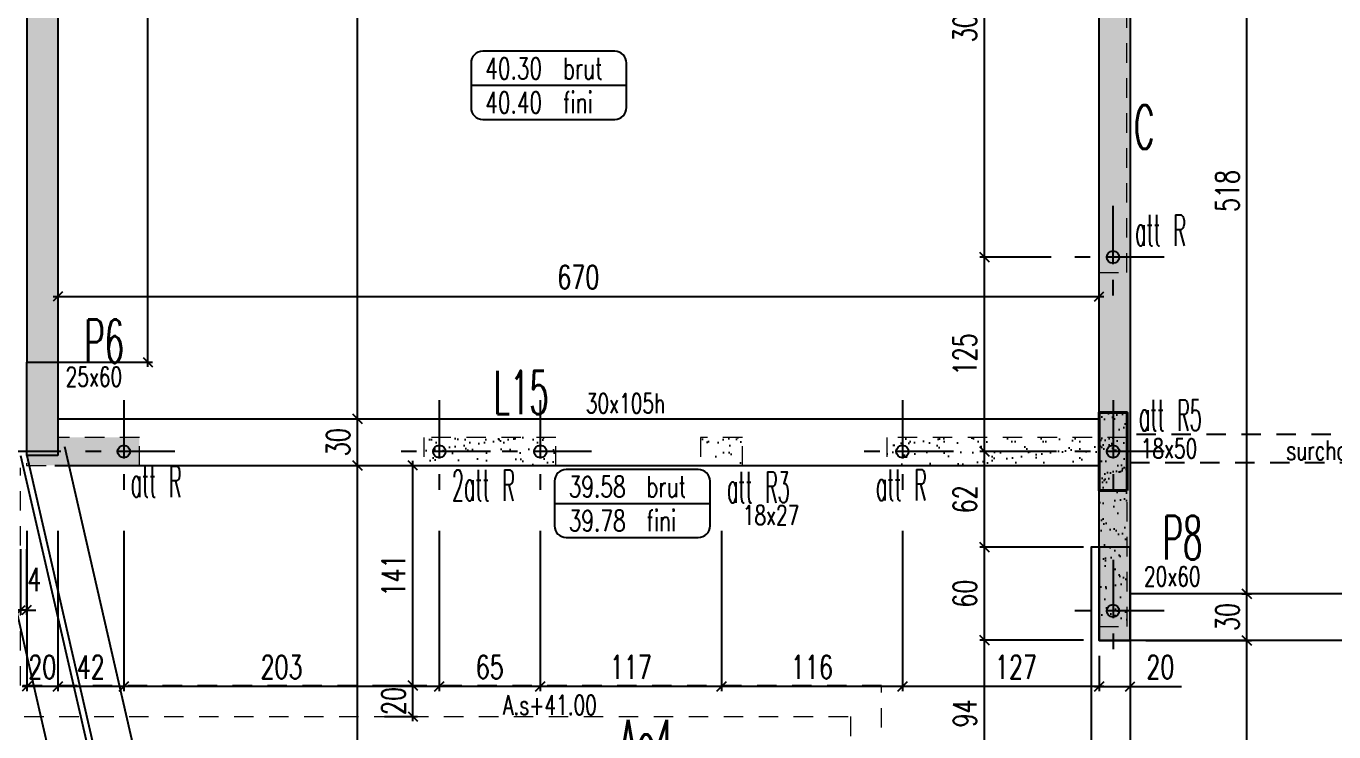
# Model space of a CAD drawing. Extents: x 308 to 437, y -199 to -146.
# Drawn here: x 375.07 to 383.48, y -171.13 to -166.59 of the extents above; entities that cross this region are included whole.
import ezdxf

# ---------------------------------------------------------------- set-up
doc = ezdxf.new("R2010")
doc.units = 0
doc.header["$LTSCALE"] = 0.5
doc.header["$MEASUREMENT"] = 0
for name, pattern in [('AXES2', [1.125, 0.75, -0.125, 0.125, -0.125]), ('CACHE', [0.375, 0.25, -0.125]), ('DISCONTINU2', [0.375, 0.25, -0.125])]:
    doc.linetypes.add(name, pattern=pattern)
doc.layers.get('DEFPOINTS').update_dxf_attribs({"linetype": 'CONTINUOUS'})
for name, color, linetype in [('AXES', 6, 'AXES2'), ('COTATION', 7, 'CONTINUOUS'), ('HABILLAGE', 7, 'CONTINUOUS'), ('MURS', 3, 'CONTINUOUS'), ('POCHAGE', 254, 'CONTINUOUS'), ('POTEAUX', 1, 'CONTINUOUS'), ('POUTRES', 2, 'CONTINUOUS'), ('RAID', 1, 'CONTINUOUS'), ('RDC', 7, 'DISCONTINU2'), ('REPERAGE', 4, 'CONTINUOUS'), ('REPERE-CHAI', 4, 'CONTINUOUS'), ('REPERE-POT', 4, 'CONTINUOUS'), ('REPERE-POUT', 4, 'CONTINUOUS'), ('REPERE-RAID', 4, 'CONTINUOUS'), ('TPFI cloisonsSAAD', 4, 'CONTINUOUS')]:
    doc.layers.add(name, color=color, linetype=linetype)
doc.layers.add('TPFI poteaux', color=1, linetype='CONTINUOUS', lineweight=40)
doc.styles.add('ROMANS8', font='romans.shx', dxfattribs={"width": 0.7})
doc.styles.get("Standard").update_dxf_attribs({"font": 'txt.shx'})
doc.dimstyles.new('COT50 cm', dxfattribs={"dimtxt": 0.15, "dimasz": 0.06, "dimexe": 0.03, "dimexo": 0.1, "dimgap": 0.05, "dimtad": 1, "dimdec": 0, "dimlfac": 100, "dimzin": 0, "dimdsep": 46, "dimtxsty": 'ROMANS8', "dimblk1": 'OBLIQUE', "dimblk2": 'OBLIQUE', "dimsah": 1, "dimcen": 0.03, "dimdle": 0.03, "dimclrt": 1, "dimadec": 0, "dimazin": 0, "dimtfac": 1, "dimtdec": 0, "dimtmove": 0, "dimatfit": 3, "dimfxl": 0, "dimtolj": 1, "dimtzin": 0, "dimlwd": -1, "dimlwe": -1, "dimarcsym": 0})
pattern_1 = [(37.5, (-513.79323, 160.44126), (-0.004409535, 0.134877664), [0, -0.1064, 0, -0.119, 0, -0.11375]), (7.5, (-513.79323, 160.44126), (0.12388437, 0.197550225), [0, -0.0574, 0, -0.0959, 0, -0.03675]), (327.5, (-513.87933, 160.44126), (0.21798993, 0.000396134), [0, -0.035, 0, -0.126, 0, -0.1645]), (317.5, (-513.87933, 160.44126), (0.21042886, 0.06143729), [0, -0.0175, 0, -0.0826, 0, -0.0945])]

# ---------------------------------------------------------------- blocks, each defined once
blk = doc.blocks.new('139')
at = {"layer": 'HABILLAGE', "color": 7}
blk.add_line((-0.665, 0), (0.665, 0), dxfattribs=at)
at = {"layer": 'HABILLAGE'}
blk.add_lwpolyline([(-0.565, -0.291), (0.565, -0.291, 0.414214), (0.665, -0.191), (0.665, 0.191, 0.414214), (0.565, 0.291), (-0.565, 0.291, 0.414214), (-0.665, 0.191), (-0.665, -0.191, 0.414214)], format="xyb", close=True, dxfattribs=at)
at = {"layer": 'HABILLAGE', "color": 1, "width": 0.7}
for s, p in [('brut', (0.121, 0.054)), ('fini', (0.121, -0.237))]:
    blk.add_text(s, height=0.18, dxfattribs=at).set_placement(p)
for tag, p in [('NIVBRUT', (-0.543, 0.054)), ('NIVFINI', (-0.543, -0.237))]:
    blk.add_attdef(tag, p, '', height=0.18, dxfattribs=at)
blk = doc.blocks.new('_Oblique')
at = {"layer": 'COTATION', "color": 0, "lineweight": -2}
blk.add_line((-0.5, -0.5), (0.5, 0.5), dxfattribs=at)
blk = doc.blocks.new('*D1105')
at = {"layer": 'COTATION', "color": 0, "transparency": 16777216}
for p, q in [((376.8599, -169.4163), (377.2316, -169.4163)), ((377.2016, -174.6861), (377.2016, -169.3863)), ((376.6458, -174.6561), (377.2316, -174.6561))]:
    blk.add_line(p, q, dxfattribs=at)
at = {"layer": 'DEFPOINTS', "color": 0, "transparency": 16777216}
for p in [(376.7599, -169.4163), (377.2016, -169.4163), (376.5458, -174.6561)]:
    blk.add_point(p, dxfattribs=at)
at = {"layer": 'COTATION', "color": 0, "transparency": 16777216, "xscale": 0.06, "yscale": 0.06, "zscale": 0.06}
for p, rotation in [((377.2016, -169.4163), 90), ((377.2016, -174.6561), 270)]:
    blk.add_blockref('_Oblique', p, dxfattribs=dict(at, rotation=rotation))
at = {"layer": 'COTATION', "color": 1, "transparency": 16777216, "insert": (377.0766, -172.0362), "char_height": 0.15, "attachment_point": 5, "rotation": 90, "style": 'ROMANS8'}
blk.add_mtext('\\A1;524', dxfattribs=at)
blk = doc.blocks.new('*D1106')
at = {"layer": 'COTATION', "color": 0, "transparency": 16777216}
for p, q in [((376.8599, -169.1163), (377.2316, -169.1163)), ((377.2016, -169.4463), (377.2016, -169.0863)), ((376.8599, -169.4163), (377.2316, -169.4163))]:
    blk.add_line(p, q, dxfattribs=at)
at = {"layer": 'DEFPOINTS', "color": 0, "transparency": 16777216}
for p in [(376.7599, -169.1163), (377.2016, -169.1163), (376.7599, -169.4163)]:
    blk.add_point(p, dxfattribs=at)
at = {"layer": 'COTATION', "color": 0, "transparency": 16777216, "xscale": 0.06, "yscale": 0.06, "zscale": 0.06}
for p, rotation in [((377.2016, -169.1163), 90), ((377.2016, -169.4163), 270)]:
    blk.add_blockref('_Oblique', p, dxfattribs=dict(at, rotation=rotation))
at = {"layer": 'COTATION', "color": 1, "transparency": 16777216, "insert": (377.0766, -169.2663), "char_height": 0.15, "attachment_point": 5, "rotation": 90, "style": 'ROMANS8'}
blk.add_mtext('\\A1;30', dxfattribs=at)
blk = doc.blocks.new('*D1107')
at = {"layer": 'COTATION', "color": 0, "transparency": 16777216}
for p, q in [((377.2016, -162.8513), (377.1716, -162.8513)), ((377.2016, -169.1463), (377.2016, -162.8213)), ((376.8599, -169.1163), (377.2316, -169.1163))]:
    blk.add_line(p, q, dxfattribs=at)
at = {"layer": 'DEFPOINTS', "color": 0, "transparency": 16777216}
for p in [(377.2016, -162.8513), (377.2901, -162.8513), (376.7599, -169.1163)]:
    blk.add_point(p, dxfattribs=at)
at = {"layer": 'COTATION', "color": 0, "transparency": 16777216, "xscale": 0.06, "yscale": 0.06, "zscale": 0.06}
for p, rotation in [((377.2016, -162.8513), 90), ((377.2016, -169.1163), 270)]:
    blk.add_blockref('_Oblique', p, dxfattribs=dict(at, rotation=rotation))
at = {"layer": 'COTATION', "color": 1, "transparency": 16777216, "insert": (377.0766, -165.9838), "char_height": 0.15, "attachment_point": 5, "rotation": 90, "style": 'ROMANS8'}
blk.add_mtext('\\A1;627', dxfattribs=at)
blk = doc.blocks.new('*D1120')
at = {"layer": 'COTATION', "color": 0, "transparency": 16777216}
for p, q in [((381.8728, -170.5408), (381.2051, -170.5408)), ((381.2351, -171.5113), (381.2351, -170.5108)), ((381.6338, -171.4813), (381.2051, -171.4813))]:
    blk.add_line(p, q, dxfattribs=at)
at = {"layer": 'DEFPOINTS', "color": 0, "transparency": 16777216}
for p in [(381.2351, -170.5408), (381.9728, -170.5408), (381.7338, -171.4813)]:
    blk.add_point(p, dxfattribs=at)
at = {"layer": 'COTATION', "color": 0, "transparency": 16777216, "xscale": 0.06, "yscale": 0.06, "zscale": 0.06}
for p, rotation in [((381.2351, -170.5408), 90), ((381.2351, -171.4813), 270)]:
    blk.add_blockref('_Oblique', p, dxfattribs=dict(at, rotation=rotation))
at = {"layer": 'COTATION', "color": 1, "transparency": 16777216, "insert": (381.1101, -171.011), "char_height": 0.15, "attachment_point": 5, "rotation": 90, "style": 'ROMANS8'}
blk.add_mtext('\\A1;94', dxfattribs=at)
blk = doc.blocks.new('*D1121')
at = {"layer": 'COTATION', "color": 0, "transparency": 16777216}
for p, q in [((381.8728, -169.9414), (381.2051, -169.9414)), ((381.2351, -170.5708), (381.2351, -169.9114)), ((381.8728, -170.5408), (381.2051, -170.5408))]:
    blk.add_line(p, q, dxfattribs=at)
at = {"layer": 'DEFPOINTS', "color": 0, "transparency": 16777216}
for p in [(381.2351, -169.9414), (381.9728, -169.9414), (381.9728, -170.5408)]:
    blk.add_point(p, dxfattribs=at)
at = {"layer": 'COTATION', "color": 0, "transparency": 16777216, "xscale": 0.06, "yscale": 0.06, "zscale": 0.06}
for p, rotation in [((381.2351, -169.9414), 90), ((381.2351, -170.5408), 270)]:
    blk.add_blockref('_Oblique', p, dxfattribs=dict(at, rotation=rotation))
at = {"layer": 'COTATION', "color": 1, "transparency": 16777216, "insert": (381.1101, -170.2411), "char_height": 0.15, "attachment_point": 5, "rotation": 90, "style": 'ROMANS8'}
blk.add_mtext('\\A1;60', dxfattribs=at)
blk = doc.blocks.new('*D1122')
at = {"layer": 'COTATION', "color": 0, "transparency": 16777216}
for p, q in [((381.6982, -169.3263), (381.2051, -169.3263)), ((381.2351, -169.9714), (381.2351, -169.2963)), ((381.8728, -169.9414), (381.2051, -169.9414))]:
    blk.add_line(p, q, dxfattribs=at)
at = {"layer": 'DEFPOINTS', "color": 0, "transparency": 16777216}
for p in [(381.2351, -169.3263), (381.7982, -169.3263), (381.9728, -169.9414)]:
    blk.add_point(p, dxfattribs=at)
at = {"layer": 'COTATION', "color": 0, "transparency": 16777216, "xscale": 0.06, "yscale": 0.06, "zscale": 0.06}
for p, rotation in [((381.2351, -169.3263), 90), ((381.2351, -169.9414), 270)]:
    blk.add_blockref('_Oblique', p, dxfattribs=dict(at, rotation=rotation))
at = {"layer": 'COTATION', "color": 1, "transparency": 16777216, "insert": (381.1101, -169.6338), "char_height": 0.15, "attachment_point": 5, "rotation": 90, "style": 'ROMANS8'}
blk.add_mtext('\\A1;62', dxfattribs=at)
blk = doc.blocks.new('*D1123')
at = {"layer": 'COTATION', "color": 0, "transparency": 16777216}
for p, q in [((381.6657, -168.0763), (381.2051, -168.0763)), ((381.2351, -169.3563), (381.2351, -168.0463)), ((381.6982, -169.3263), (381.2051, -169.3263))]:
    blk.add_line(p, q, dxfattribs=at)
at = {"layer": 'DEFPOINTS', "color": 0, "transparency": 16777216}
for p in [(381.2351, -168.0763), (381.7657, -168.0763), (381.7982, -169.3263)]:
    blk.add_point(p, dxfattribs=at)
at = {"layer": 'COTATION', "color": 0, "transparency": 16777216, "xscale": 0.06, "yscale": 0.06, "zscale": 0.06}
for p, rotation in [((381.2351, -168.0763), 90), ((381.2351, -169.3263), 270)]:
    blk.add_blockref('_Oblique', p, dxfattribs=dict(at, rotation=rotation))
at = {"layer": 'COTATION', "color": 1, "transparency": 16777216, "insert": (381.1101, -168.7013), "char_height": 0.15, "attachment_point": 5, "rotation": 90, "style": 'ROMANS8'}
blk.add_mtext('\\A1;125', dxfattribs=at)
blk = doc.blocks.new('*D1124')
at = {"layer": 'COTATION', "color": 0, "transparency": 16777216}
for p, q in [((381.5028, -165.0413), (381.2051, -165.0413)), ((381.2351, -168.1063), (381.2351, -165.0113)), ((381.6657, -168.0763), (381.2051, -168.0763))]:
    blk.add_line(p, q, dxfattribs=at)
at = {"layer": 'DEFPOINTS', "color": 0, "transparency": 16777216}
for p in [(381.2351, -165.0413), (381.6028, -165.0413), (381.7657, -168.0763)]:
    blk.add_point(p, dxfattribs=at)
at = {"layer": 'COTATION', "color": 0, "transparency": 16777216, "xscale": 0.06, "yscale": 0.06, "zscale": 0.06}
for p, rotation in [((381.2351, -165.0413), 90), ((381.2351, -168.0763), 270)]:
    blk.add_blockref('_Oblique', p, dxfattribs=dict(at, rotation=rotation))
at = {"layer": 'COTATION', "color": 1, "transparency": 16777216, "insert": (381.1101, -166.5588), "char_height": 0.15, "attachment_point": 5, "rotation": 90, "style": 'ROMANS8'}
blk.add_mtext('\\A1;303', dxfattribs=at)
blk = doc.blocks.new('*D1134')
at = {"layer": 'COTATION', "color": 0, "transparency": 16777216}
for p, q in [((382.2733, -170.5409), (382.954, -170.5409)), ((382.924, -174.6861), (382.924, -170.5109)), ((382.273, -174.6561), (382.954, -174.6561))]:
    blk.add_line(p, q, dxfattribs=at)
at = {"layer": 'DEFPOINTS', "color": 0, "transparency": 16777216}
for p in [(382.1733, -170.5409), (382.924, -170.5409), (382.173, -174.6561)]:
    blk.add_point(p, dxfattribs=at)
at = {"layer": 'COTATION', "color": 0, "transparency": 16777216, "xscale": 0.06, "yscale": 0.06, "zscale": 0.06}
for p, rotation in [((382.924, -170.5409), 90), ((382.924, -174.6561), 270)]:
    blk.add_blockref('_Oblique', p, dxfattribs=dict(at, rotation=rotation))
at = {"layer": 'COTATION', "color": 1, "transparency": 16777216, "insert": (382.799, -172.5985), "char_height": 0.15, "attachment_point": 5, "rotation": 90, "style": 'ROMANS8'}
blk.add_mtext('\\A1;412', dxfattribs=at)
blk = doc.blocks.new('*D1135')
at = {"layer": 'COTATION', "color": 0, "transparency": 16777216}
for p, q in [((382.924, -170.5709), (382.924, -170.2109)), ((382.8909, -170.2409), (382.954, -170.2409)), ((382.2733, -170.5409), (382.954, -170.5409))]:
    blk.add_line(p, q, dxfattribs=at)
at = {"layer": 'DEFPOINTS', "color": 0, "transparency": 16777216}
for p in [(382.7909, -170.2409), (382.924, -170.2409), (382.1733, -170.5409)]:
    blk.add_point(p, dxfattribs=at)
at = {"layer": 'COTATION', "color": 0, "transparency": 16777216, "xscale": 0.06, "yscale": 0.06, "zscale": 0.06}
for p, rotation in [((382.924, -170.2409), 90), ((382.924, -170.5409), 270)]:
    blk.add_blockref('_Oblique', p, dxfattribs=dict(at, rotation=rotation))
at = {"layer": 'COTATION', "color": 1, "transparency": 16777216, "insert": (382.799, -170.3909), "char_height": 0.15, "attachment_point": 5, "rotation": 90, "style": 'ROMANS8'}
blk.add_mtext('\\A1;30', dxfattribs=at)
blk = doc.blocks.new('*D1136')
at = {"layer": 'COTATION', "color": 0, "transparency": 16777216}
for p, q in [((382.9251, -165.0613), (382.894, -165.0613)), ((382.924, -170.2709), (382.924, -165.0313)), ((382.8909, -170.2409), (382.954, -170.2409))]:
    blk.add_line(p, q, dxfattribs=at)
at = {"layer": 'DEFPOINTS', "color": 0, "transparency": 16777216}
for p in [(382.924, -165.0613), (383.0251, -165.0613), (382.7909, -170.2409)]:
    blk.add_point(p, dxfattribs=at)
at = {"layer": 'COTATION', "color": 0, "transparency": 16777216, "xscale": 0.06, "yscale": 0.06, "zscale": 0.06}
for p, rotation in [((382.924, -165.0613), 90), ((382.924, -170.2409), 270)]:
    blk.add_blockref('_Oblique', p, dxfattribs=dict(at, rotation=rotation))
at = {"layer": 'COTATION', "color": 1, "transparency": 16777216, "insert": (382.799, -167.6511), "char_height": 0.15, "attachment_point": 5, "rotation": 90, "style": 'ROMANS8'}
blk.add_mtext('\\A1;518', dxfattribs=at)
blk = doc.blocks.new('*D1331')
at = {"layer": 'COTATION', "color": 0, "transparency": 16777216}
for p, q in [((375.243, -168.3302), (382.0028, -168.3302)), ((375.273, -168.3302), (375.273, -168.3602)), ((381.9728, -168.3302), (381.9728, -168.3002))]:
    blk.add_line(p, q, dxfattribs=at)
at = {"layer": 'DEFPOINTS', "color": 0, "transparency": 16777216}
for p in [(375.273, -168.302), (381.9728, -168.3302), (381.9728, -168.3638)]:
    blk.add_point(p, dxfattribs=at)
at = {"layer": 'COTATION', "color": 0, "transparency": 16777216, "xscale": 0.06, "yscale": 0.06, "zscale": 0.06, "rotation": 180}
blk.add_blockref('_Oblique', (375.273, -168.3302), dxfattribs=at)
at = {"layer": 'COTATION', "color": 0, "transparency": 16777216, "xscale": 0.06, "yscale": 0.06, "zscale": 0.06}
blk.add_blockref('_Oblique', (381.9728, -168.3302), dxfattribs=at)
at = {"layer": 'COTATION', "color": 1, "transparency": 16777216, "insert": (378.6229, -168.2052), "char_height": 0.15, "attachment_point": 5, "style": 'ROMANS8'}
blk.add_mtext('\\A1;670', dxfattribs=at)
blk = doc.blocks.new('*D1332')
at = {"layer": 'COTATION', "color": 0, "transparency": 16777216}
for p, q in [((381.9728, -170.6408), (381.9728, -170.8674)), ((382.1728, -170.6413), (382.1728, -170.8674)), ((381.9428, -170.8374), (382.1728, -170.8374)), ((382.1728, -170.8374), (382.5028, -170.8374))]:
    blk.add_line(p, q, dxfattribs=at)
at = {"layer": 'DEFPOINTS', "color": 0, "transparency": 16777216}
for p in [(381.9728, -170.5408), (382.1728, -170.5413), (382.1728, -170.8374)]:
    blk.add_point(p, dxfattribs=at)
at = {"layer": 'COTATION', "color": 0, "transparency": 16777216, "xscale": 0.06, "yscale": 0.06, "zscale": 0.06, "rotation": 180}
blk.add_blockref('_Oblique', (381.9728, -170.8374), dxfattribs=at)
at = {"layer": 'COTATION', "color": 0, "transparency": 16777216, "xscale": 0.06, "yscale": 0.06, "zscale": 0.06}
blk.add_blockref('_Oblique', (382.1728, -170.8374), dxfattribs=at)
at = {"layer": 'COTATION', "color": 1, "transparency": 16777216, "insert": (382.3678, -170.7124), "char_height": 0.15, "attachment_point": 5, "style": 'ROMANS8'}
blk.add_mtext('\\A1;20', dxfattribs=at)
blk = doc.blocks.new('*D1333')
at = {"layer": 'COTATION', "color": 0, "transparency": 16777216}
for p, q in [((380.7077, -169.8374), (380.7077, -170.8674)), ((381.9728, -170.6408), (381.9728, -170.8674)), ((382.0028, -170.8374), (380.6777, -170.8374))]:
    blk.add_line(p, q, dxfattribs=at)
at = {"layer": 'DEFPOINTS', "color": 0, "transparency": 16777216}
for p in [(380.7077, -169.6551), (381.9728, -170.5408), (380.7077, -170.8374)]:
    blk.add_point(p, dxfattribs=at)
at = {"layer": 'COTATION', "color": 0, "transparency": 16777216, "xscale": 0.06, "yscale": 0.06, "zscale": 0.06, "rotation": 180}
blk.add_blockref('_Oblique', (380.7077, -170.8374), dxfattribs=at)
at = {"layer": 'COTATION', "color": 0, "transparency": 16777216, "xscale": 0.06, "yscale": 0.06, "zscale": 0.06}
blk.add_blockref('_Oblique', (381.9728, -170.8374), dxfattribs=at)
at = {"layer": 'COTATION', "color": 1, "transparency": 16777216, "insert": (381.438, -170.7124), "char_height": 0.15, "attachment_point": 5, "style": 'ROMANS8'}
blk.add_mtext('\\A1;127', dxfattribs=at)
blk = doc.blocks.new('*D1334')
at = {"layer": 'COTATION', "color": 0, "transparency": 16777216}
for p, q in [((379.5428, -169.8374), (379.5428, -170.8674)), ((380.7077, -169.8374), (380.7077, -170.8674)), ((380.7377, -170.8374), (379.5128, -170.8374))]:
    blk.add_line(p, q, dxfattribs=at)
at = {"layer": 'DEFPOINTS', "color": 0, "transparency": 16777216}
for p in [(379.5428, -169.4163), (380.7077, -169.6551), (379.5428, -170.8374)]:
    blk.add_point(p, dxfattribs=at)
at = {"layer": 'COTATION', "color": 0, "transparency": 16777216, "xscale": 0.06, "yscale": 0.06, "zscale": 0.06, "rotation": 180}
blk.add_blockref('_Oblique', (379.5428, -170.8374), dxfattribs=at)
at = {"layer": 'COTATION', "color": 0, "transparency": 16777216, "xscale": 0.06, "yscale": 0.06, "zscale": 0.06}
blk.add_blockref('_Oblique', (380.7077, -170.8374), dxfattribs=at)
at = {"layer": 'COTATION', "color": 1, "transparency": 16777216, "insert": (380.1252, -170.7124), "char_height": 0.15, "attachment_point": 5, "style": 'ROMANS8'}
blk.add_mtext('\\A1;116', dxfattribs=at)
blk = doc.blocks.new('*D1335')
at = {"layer": 'COTATION', "color": 0, "transparency": 16777216}
for p, q in [((378.3778, -169.8374), (378.3778, -170.8674)), ((379.5428, -169.8374), (379.5428, -170.8674)), ((379.5728, -170.8374), (378.3478, -170.8374))]:
    blk.add_line(p, q, dxfattribs=at)
at = {"layer": 'DEFPOINTS', "color": 0, "transparency": 16777216}
for p in [(379.5428, -169.4163), (378.3778, -169.6551), (378.3778, -170.8374)]:
    blk.add_point(p, dxfattribs=at)
at = {"layer": 'COTATION', "color": 0, "transparency": 16777216, "xscale": 0.06, "yscale": 0.06, "zscale": 0.06, "rotation": 180}
blk.add_blockref('_Oblique', (378.3778, -170.8374), dxfattribs=at)
at = {"layer": 'COTATION', "color": 0, "transparency": 16777216, "xscale": 0.06, "yscale": 0.06, "zscale": 0.06}
blk.add_blockref('_Oblique', (379.5428, -170.8374), dxfattribs=at)
at = {"layer": 'COTATION', "color": 1, "transparency": 16777216, "insert": (378.9603, -170.7124), "char_height": 0.15, "attachment_point": 5, "style": 'ROMANS8'}
blk.add_mtext('\\A1;117', dxfattribs=at)
blk = doc.blocks.new('*D1336')
at = {"layer": 'COTATION', "color": 0, "transparency": 16777216}
for p, q in [((377.7277, -169.8374), (377.7277, -170.8674)), ((378.3778, -169.8374), (378.3778, -170.8674)), ((378.4078, -170.8374), (377.6977, -170.8374))]:
    blk.add_line(p, q, dxfattribs=at)
at = {"layer": 'DEFPOINTS', "color": 0, "transparency": 16777216}
for p in [(377.7277, -169.6551), (378.3778, -169.6551), (377.7277, -170.8374)]:
    blk.add_point(p, dxfattribs=at)
at = {"layer": 'COTATION', "color": 0, "transparency": 16777216, "xscale": 0.06, "yscale": 0.06, "zscale": 0.06, "rotation": 180}
blk.add_blockref('_Oblique', (377.7277, -170.8374), dxfattribs=at)
at = {"layer": 'COTATION', "color": 0, "transparency": 16777216, "xscale": 0.06, "yscale": 0.06, "zscale": 0.06}
blk.add_blockref('_Oblique', (378.3778, -170.8374), dxfattribs=at)
at = {"layer": 'COTATION', "color": 1, "transparency": 16777216, "insert": (378.0527, -170.7124), "char_height": 0.15, "attachment_point": 5, "style": 'ROMANS8'}
blk.add_mtext('\\A1;65', dxfattribs=at)
blk = doc.blocks.new('*D1337')
at = {"layer": 'COTATION', "color": 0, "transparency": 16777216}
for p, q in [((375.6978, -169.8374), (375.6978, -170.8674)), ((377.7277, -169.8374), (377.7277, -170.8674)), ((377.7577, -170.8374), (375.6678, -170.8374))]:
    blk.add_line(p, q, dxfattribs=at)
at = {"layer": 'DEFPOINTS', "color": 0, "transparency": 16777216}
for p in [(375.6978, -169.6551), (377.7277, -169.6551), (375.6978, -170.8374)]:
    blk.add_point(p, dxfattribs=at)
at = {"layer": 'COTATION', "color": 0, "transparency": 16777216, "xscale": 0.06, "yscale": 0.06, "zscale": 0.06, "rotation": 180}
blk.add_blockref('_Oblique', (375.6978, -170.8374), dxfattribs=at)
at = {"layer": 'COTATION', "color": 0, "transparency": 16777216, "xscale": 0.06, "yscale": 0.06, "zscale": 0.06}
blk.add_blockref('_Oblique', (377.7277, -170.8374), dxfattribs=at)
at = {"layer": 'COTATION', "color": 1, "transparency": 16777216, "insert": (376.7127, -170.7124), "char_height": 0.15, "attachment_point": 5, "style": 'ROMANS8'}
blk.add_mtext('\\A1;203', dxfattribs=at)
blk = doc.blocks.new('*D1338')
at = {"layer": 'COTATION', "color": 0, "transparency": 16777216}
for p, q in [((375.273, -169.8374), (375.273, -170.8674)), ((375.6978, -169.8374), (375.6978, -170.8674)), ((375.7278, -170.8374), (375.243, -170.8374))]:
    blk.add_line(p, q, dxfattribs=at)
at = {"layer": 'DEFPOINTS', "color": 0, "transparency": 16777216}
for p in [(375.273, -169.3512), (375.6978, -169.6551), (375.273, -170.8374)]:
    blk.add_point(p, dxfattribs=at)
at = {"layer": 'COTATION', "color": 0, "transparency": 16777216, "xscale": 0.06, "yscale": 0.06, "zscale": 0.06, "rotation": 180}
blk.add_blockref('_Oblique', (375.273, -170.8374), dxfattribs=at)
at = {"layer": 'COTATION', "color": 0, "transparency": 16777216, "xscale": 0.06, "yscale": 0.06, "zscale": 0.06}
blk.add_blockref('_Oblique', (375.6978, -170.8374), dxfattribs=at)
at = {"layer": 'COTATION', "color": 1, "transparency": 16777216, "insert": (375.4854, -170.7124), "char_height": 0.15, "attachment_point": 5, "style": 'ROMANS8'}
blk.add_mtext('\\A1;42', dxfattribs=at)
blk = doc.blocks.new('*D1339')
at = {"layer": 'COTATION', "color": 0, "transparency": 16777216}
for p, q in [((375.073, -169.8374), (375.073, -170.8674)), ((375.273, -169.8374), (375.273, -170.8674)), ((375.303, -170.8374), (375.043, -170.8374))]:
    blk.add_line(p, q, dxfattribs=at)
at = {"layer": 'DEFPOINTS', "color": 0, "transparency": 16777216}
for p in [(375.073, -169.3512), (375.273, -169.3512), (375.073, -170.8374)]:
    blk.add_point(p, dxfattribs=at)
at = {"layer": 'COTATION', "color": 0, "transparency": 16777216, "xscale": 0.06, "yscale": 0.06, "zscale": 0.06, "rotation": 180}
blk.add_blockref('_Oblique', (375.073, -170.8374), dxfattribs=at)
at = {"layer": 'COTATION', "color": 0, "transparency": 16777216, "xscale": 0.06, "yscale": 0.06, "zscale": 0.06}
blk.add_blockref('_Oblique', (375.273, -170.8374), dxfattribs=at)
at = {"layer": 'COTATION', "color": 1, "transparency": 16777216, "insert": (375.173, -170.7124), "char_height": 0.15, "attachment_point": 5, "style": 'ROMANS8'}
blk.add_mtext('\\A1;20', dxfattribs=at)
blk = doc.blocks.new('*D1347')
at = {"layer": 'COTATION', "color": 0, "transparency": 16777216}
for p, q in [((375.0328, -169.9545), (375.0328, -170.376)), ((375.0728, -169.9545), (375.0728, -170.376)), ((375.0328, -170.346), (374.9728, -170.346)), ((375.0728, -170.346), (375.0328, -170.346)), ((375.0728, -170.346), (375.1328, -170.346))]:
    blk.add_line(p, q, dxfattribs=at)
at = {"layer": 'DEFPOINTS', "color": 0, "transparency": 16777216}
for p in [(375.0328, -169.8545), (375.0728, -169.8545), (375.0328, -170.346)]:
    blk.add_point(p, dxfattribs=at)
at = {"layer": 'COTATION', "color": 0, "transparency": 16777216, "xscale": 0.06, "yscale": 0.06, "zscale": 0.06}
blk.add_blockref('_Oblique', (375.0328, -170.346), dxfattribs=at)
at = {"layer": 'COTATION', "color": 0, "transparency": 16777216, "xscale": 0.06, "yscale": 0.06, "zscale": 0.06, "rotation": 180}
blk.add_blockref('_Oblique', (375.0728, -170.346), dxfattribs=at)
at = {"layer": 'COTATION', "color": 1, "transparency": 16777216, "insert": (375.1218, -170.1488), "char_height": 0.15, "attachment_point": 5, "style": 'ROMANS8'}
blk.add_mtext('\\A1;4', dxfattribs=at)
blk = doc.blocks.new('*D1599')
at = {"layer": 'COTATION', "color": 0, "transparency": 16777216}
for p, q in [((375.8531, -168.7812), (375.8531, -163.2213)), ((375.373, -163.2513), (375.8831, -163.2513)), ((375.273, -168.7512), (375.8831, -168.7512))]:
    blk.add_line(p, q, dxfattribs=at)
at = {"layer": 'DEFPOINTS', "color": 0, "transparency": 16777216}
for p in [(375.273, -163.2513), (375.8531, -163.2513), (375.173, -168.7512)]:
    blk.add_point(p, dxfattribs=at)
at = {"layer": 'COTATION', "color": 0, "transparency": 16777216, "xscale": 0.06, "yscale": 0.06, "zscale": 0.06}
for p, rotation in [((375.8531, -163.2513), 90), ((375.8531, -168.7512), 270)]:
    blk.add_blockref('_Oblique', p, dxfattribs=dict(at, rotation=rotation))
at = {"layer": 'COTATION', "color": 1, "transparency": 16777216, "insert": (375.7281, -166.0012), "char_height": 0.15, "attachment_point": 5, "rotation": 90, "style": 'ROMANS8'}
blk.add_mtext('\\A1;550', dxfattribs=at)
blk = doc.blocks.new('A$C6B096A38')
at = {"layer": 'POCHAGE'}
h = blk.add_hatch(dxfattribs=at)
h.set_pattern_fill('AR-SAND', color=0, scale=0.07)
h.set_pattern_definition(pattern_1)
h.paths.add_polyline_path([(29.1769, -2.39), (29.5169, -2.39), (29.5169, -2.21), (28.9769, -2.21), (28.9769, -8.975), (29.7019, -8.975), (29.7019, -8.795), (29.1769, -8.795)])
h = blk.add_hatch(dxfattribs=at)
h.set_pattern_fill('AR-SAND', color=0, scale=0.07)
h.set_pattern_definition(pattern_1)
h.paths.add_polyline_path([(37.3569, -4.42), (35.6869, -4.42), (35.6869, -2.21), (30.5169, -2.21), (30.5169, -2.39), (35.5069, -2.39), (35.5069, -4.6), (35.8769, -4.6), (35.8767, -7.735), (36.0567, -7.735), (36.0569, -4.6), (37.3569, -4.6)])
h = blk.add_hatch(dxfattribs=at)
h.set_pattern_fill('AR-SAND', color=0, scale=0.07)
h.set_pattern_definition(pattern_1)
h.paths.add_polyline_path([(32.3819, -8.795), (31.5319, -8.795), (31.5319, -8.975), (32.3819, -8.975)])
h = blk.add_hatch(dxfattribs=at)
h.set_pattern_fill('AR-SAND', color=0, scale=0.07)
h.set_pattern_definition(pattern_1)
h.paths.add_polyline_path([(33.5819, -8.795), (33.3119, -8.795), (33.3119, -8.975), (33.5819, -8.975)])
h = blk.add_hatch(dxfattribs=at)
h.set_pattern_fill('AR-SAND', color=0, scale=0.07)
h.set_pattern_definition(pattern_1)
h.paths.add_polyline_path([(36.0569, -8.795), (34.5119, -8.795), (34.5119, -8.975), (35.8769, -8.975), (35.8769, -10.01), (36.0569, -10.01)])
at = {"layer": 'AXES', "color": 1}
for p, q in [((35.9667, -7.3061), (35.9667, -7.9639)), ((36.2956, -7.635), (35.6378, -7.635)), ((29.6019, -8.5561), (29.6019, -9.2139)), ((31.6318, -8.5561), (31.6318, -9.2139)), ((32.2819, -8.5561), (32.2819, -9.2139)), ((34.6118, -8.5561), (34.6118, -9.2139)), ((35.9671, -8.5561), (35.9671, -9.2139)), ((29.196, -8.885), (28.5383, -8.885)), ((29.9308, -8.885), (29.273, -8.885)), ((31.9607, -8.885), (31.303, -8.885)), ((32.6108, -8.885), (31.953, -8.885)), ((34.9407, -8.885), (34.283, -8.885)), ((36.296, -8.885), (35.6383, -8.885)), ((35.9669, -9.5811), (35.9669, -10.2389)), ((36.2958, -9.91), (35.638, -9.91))]:
    blk.add_line(p, q, dxfattribs=at)
at = {"layer": 'RAID'}
for centre in [(35.9667, -7.635), (29.6019, -8.885), (31.6318, -8.885), (32.2819, -8.885), (34.6118, -8.885), (35.9671, -8.885), (35.9669, -9.91)]:
    blk.add_circle(centre, 0.04, dxfattribs=at)
at = {"layer": 'RDC', "linetype": 'CACHE', "lineweight": 15}
for points in [[(29.1769, -8.795), (29.1769, -2.39), (29.5169, -2.39), (29.5169, -2.21), (28.9769, -2.21), (28.9769, -8.975), (29.7019, -8.975), (29.7019, -8.795)], [(36.0567, -7.735), (36.0569, -4.6), (37.3569, -4.6), (37.3569, -4.42), (35.6869, -4.42), (35.6869, -2.21), (30.5169, -2.21), (30.5169, -2.39), (35.5069, -2.39), (35.5069, -4.6), (35.8769, -4.6), (35.8767, -7.735)], [(31.5319, -8.795), (31.5319, -8.975), (32.3819, -8.975), (32.3819, -8.795)], [(36.0569, -8.795), (34.5119, -8.795), (34.5119, -8.975), (35.8769, -8.975), (35.8769, -10.01), (36.0569, -10.01)]]:
    blk.add_lwpolyline(points, close=True, dxfattribs=at)
at = {"layer": 'RDC', "color": 1, "linetype": 'CACHE', "lineweight": 15}
blk.add_lwpolyline([(33.3119, -8.795), (33.3119, -8.975), (33.5819, -8.975), (33.5819, -8.795)], close=True, dxfattribs=at)
blk = doc.blocks.new('*D1665')
at = {"layer": 'COTATION', "color": 0, "transparency": 16777216}
for p, q in [((377.5584, -171.0612), (377.5584, -170.8012)), ((377.3761, -170.8312), (377.5884, -170.8312)), ((377.3761, -171.0312), (377.5884, -171.0312))]:
    blk.add_line(p, q, dxfattribs=at)
at = {"layer": 'DEFPOINTS', "color": 0, "transparency": 16777216}
for p in [(377.2761, -170.8312), (377.5584, -170.8312), (377.2761, -171.0312)]:
    blk.add_point(p, dxfattribs=at)
at = {"layer": 'COTATION', "color": 0, "transparency": 16777216, "xscale": 0.06, "yscale": 0.06, "zscale": 0.06}
for p, rotation in [((377.5584, -170.8312), 90), ((377.5584, -171.0312), 270)]:
    blk.add_blockref('_Oblique', p, dxfattribs=dict(at, rotation=rotation))
at = {"layer": 'COTATION', "color": 1, "transparency": 16777216, "insert": (377.4334, -170.9312), "char_height": 0.15, "attachment_point": 5, "rotation": 90, "style": 'ROMANS8'}
blk.add_mtext('\\A1;20', dxfattribs=at)
blk = doc.blocks.new('*D1666')
at = {"layer": 'COTATION', "color": 0, "transparency": 16777216}
for p, q in [((377.3818, -169.4163), (377.5884, -169.4163)), ((377.5584, -170.8612), (377.5584, -169.3863)), ((377.3761, -170.8312), (377.5884, -170.8312))]:
    blk.add_line(p, q, dxfattribs=at)
at = {"layer": 'DEFPOINTS', "color": 0, "transparency": 16777216}
for p in [(377.2818, -169.4163), (377.5584, -169.4163), (377.2761, -170.8312)]:
    blk.add_point(p, dxfattribs=at)
at = {"layer": 'COTATION', "color": 0, "transparency": 16777216, "xscale": 0.06, "yscale": 0.06, "zscale": 0.06}
for p, rotation in [((377.5584, -169.4163), 90), ((377.5584, -170.8312), 270)]:
    blk.add_blockref('_Oblique', p, dxfattribs=dict(at, rotation=rotation))
at = {"layer": 'COTATION', "color": 1, "transparency": 16777216, "insert": (377.4334, -170.1237), "char_height": 0.15, "attachment_point": 5, "rotation": 90, "style": 'ROMANS8'}
blk.add_mtext('\\A1;141', dxfattribs=at)

msp = doc.modelspace()

# ---------------------------------------------------------------- hatches: boundary and pattern name
at = {"layer": 'POCHAGE'}
h = msp.add_hatch(color=256, dxfattribs=at)
h.dxf.hatch_style = 1
edge = h.paths.add_edge_path(flags=16)
edge.add_arc((396.9697, -164.9585), 0.04, 0, 360)
edge = h.paths.add_edge_path(flags=16)
edge.add_arc((400.8684, -164.9598), 0.04, 0, 360)
edge = h.paths.add_edge_path(flags=16)
edge.add_arc((400.8684, -167.5416), 0.04, 0, 360)
edge = h.paths.add_edge_path(flags=16)
edge.add_arc((402.3696, -166.5416), 0.04, 0, 360)
edge = h.paths.add_edge_path(flags=16)
edge.add_arc((402.3667, -167.5416), 0.04, 0, 360)
edge = h.paths.add_edge_path(flags=16)
edge.add_arc((403.8697, -164.9598), 0.04, 0, 360)
edge = h.paths.add_edge_path(flags=16)
edge.add_arc((402.3663, -168.586), 0.04, 0, 360)
edge = h.paths.add_edge_path(flags=16)
edge.add_arc((400.8684, -171.5263), 0.04, 0, 360)
edge = h.paths.add_edge_path(flags=16)
edge.add_arc((402.4647, -171.5268), 0.04, 0, 360)
edge = h.paths.add_edge_path(flags=16)
edge.add_arc((390.8965, -164.9575), 0.04, 0, 360)
edge = h.paths.add_edge_path(flags=16)
edge.add_arc((403.8897, -171.5263), 0.04, 0, 360)
edge = h.paths.add_edge_path(flags=16)
edge.add_arc((388.1428, -164.957), 0.04, 0, 360)
edge = h.paths.add_edge_path(flags=16)
edge.add_arc((382.0807, -164.9559), 0.04, 0, 360)
edge = h.paths.add_edge_path(flags=16)
edge.add_arc((382.0811, -162.7541), 0.04, 0, 360)
h.paths.add_polyline_path([(400.9684, -167.4516), (400.9687, -167.4516), (400.9687, -165.0612), (400.9687, -165.0613), (403.7696, -165.0613), (403.7696, -169.9609), (402.4592, -169.9609), (402.4592, -169.8409), (402.2793, -169.8409), (402.2793, -170.141), (403.7696, -170.141), (403.7696, -171.6263), (403.969, -171.6263), (403.969, -171.621), (403.9699, -164.8613), (382.173, -164.8613), (382.1728, -162.6513), (375.273, -162.6513), (375.273, -162.8513), (381.973, -162.8513), (381.9728, -169.9414), (382.1728, -169.9413), (382.173, -165.0613), (388.0528, -165.0613), (388.0528, -169.9412), (388.2328, -169.9412), (388.2328, -165.0613), (390.8066, -165.0613), (390.8065, -169.9412), (390.9866, -169.9412), (390.9866, -165.0613), (396.8899, -165.0613), (396.8899, -170.9414), (397.0699, -170.9414), (397.0699, -165.0613), (400.7886, -165.0614), (400.7886, -171.6264), (402.5637, -171.6263), (402.5637, -171.4463), (400.9687, -171.4463), (400.9687, -167.6316), (400.9684, -167.6316)])
h.paths.add_polyline_path([(402.2763, -167.4516), (402.2763, -167.6317), (402.2767, -167.6317), (402.2766, -168.685), (402.4566, -168.685), (402.4566, -166.4416), (402.2767, -166.4416), (402.2767, -167.4516)])
at = {"layer": 'POTEAUX'}
h = msp.add_hatch(color=256, dxfattribs=at)
h.dxf.hatch_style = 1
h.paths.add_polyline_path([(375.273, -169.3512), (375.073, -169.3512), (375.073, -168.7512), (375.273, -168.7512)])
h = msp.add_hatch(color=256, dxfattribs=at)
h.dxf.hatch_style = 1
h.paths.add_polyline_path([(382.1728, -169.9413), (381.9727, -169.9414), (381.9728, -170.5413), (382.1728, -170.5413)])
at = {"layer": 'RAID'}
h = msp.add_hatch(dxfattribs=at)
h.set_pattern_fill('AR-SAND', color=256, scale=0.07)
h.set_pattern_definition([(37.5, (57.8739, -4.435), (-0.004409535, 0.134877664), [0, -0.1064, 0, -0.119, 0, -0.11375]), (7.5, (57.8739, -4.435), (0.12388437, 0.197550225), [0, -0.0574, 0, -0.0959, 0, -0.03675]), (327.5, (57.7878, -4.435), (0.21798993, 0.000396134), [0, -0.035, 0, -0.126, 0, -0.1645]), (317.5, (57.7878, -4.435), (0.21042886, 0.06143729), [0, -0.0175, 0, -0.0826, 0, -0.0945])])
h.paths.add_polyline_path([(382.1531, -169.5763), (381.9731, -169.5763), (381.9731, -169.0763), (382.1531, -169.0763)])

# ---------------------------------------------------------------- linework, layer by layer
at = {"layer": 'MURS'}
msp.add_lwpolyline([(388.0528, -165.0613), (382.173, -165.0613), (382.1728, -170.5412), (381.9728, -170.5412), (381.973, -162.8513), (375.073, -162.8513), (375.073, -162.6513), (382.1728, -162.6513), (382.173, -164.8613), (403.9699, -164.8613)], dxfattribs=at)
at = {"layer": 'POTEAUX'}
for points in [[(375.273, -169.3512), (375.073, -169.3512), (375.073, -168.7512), (375.273, -168.7512)], [(382.1728, -169.9413), (381.9727, -169.9414), (381.9728, -170.5413), (382.1728, -170.5413)]]:
    msp.add_lwpolyline(points, close=True, dxfattribs=at)
at = {"layer": 'POUTRES'}
for p, q in [((375.073, -163.2312), (375.073, -168.7512)), ((375.273, -163.2312), (375.273, -168.7512)), ((375.273, -169.1163), (381.9728, -169.1163)), ((374.7764, -169.3512), (376.0109, -174.7122)), ((375.033, -169.3512), (376.2545, -174.6561)), ((375.073, -169.3512), (376.2945, -174.6561)), ((375.3166, -169.2951), (376.5458, -174.6561)), ((375.2532, -169.4163), (381.9728, -169.4163)), ((388.0528, -170.2412), (382.1728, -170.2409)), ((396.8899, -170.5416), (382.1728, -170.5409)), ((382.1728, -170.5412), (382.1731, -175.2561))]:
    msp.add_line(p, q, dxfattribs=at)
msp.add_lwpolyline([(381.9727, -169.9414), (381.9227, -169.9414), (381.9231, -175.2561)], dxfattribs=at)
at = {"layer": 'RDC', "linetype": 'CACHE', "lineweight": 15}
for points in [[(374.8328, -169.4312), (374.8328, -171.0312), (380.3728, -171.0312), (380.3728, -179.8763), (375.7651, -179.8763)], [(381.9844, -179.8763), (380.5728, -179.8763), (380.5728, -170.8312), (375.0328, -170.8312), (375.0328, -169.4312)]]:
    msp.add_lwpolyline(points, dxfattribs=at)
at = {"layer": 'TPFI cloisonsSAAD', "linetype": 'CACHE'}
msp.add_lwpolyline([(382.173, -169.3963), (385.759, -169.3963), (385.759, -171.5963), (388.0525, -171.5963), (388.0525, -175.8763), (390.9866, -175.8763), (390.9866, -171.5963), (396.8897, -171.5963), (396.8897, -171.4163), (390.2768, -171.4163), (390.2768, -171.5963), (390.8065, -171.5963), (390.8065, -175.6963), (388.2328, -175.6963), (388.2328, -171.5963), (388.763, -171.5963), (388.763, -171.4163), (388.2328, -171.4163), (388.2328, -170.1026), (388.0525, -170.1026), (388.0525, -171.4163), (385.939, -171.4163), (385.939, -169.2163), (382.1728, -169.2163)], dxfattribs=at)
at = {"layer": 'TPFI poteaux'}
msp.add_lwpolyline([(382.1531, -169.5763), (381.9731, -169.5763), (381.9731, -169.0763), (382.1531, -169.0763)], close=True, dxfattribs=at)

# ---------------------------------------------------------------- block references
at = {"layer": 'HABILLAGE', "color": 1, "xscale": 0.7521624, "yscale": 0.7521624, "zscale": 0.7521624}
for p, values in [((378.4321, -166.9717), {'NIVBRUT': '40.30', 'NIVFINI': '40.40'}), ((378.9696, -169.661), {'NIVBRUT': '39.58', 'NIVFINI': '39.78'})]:
    msp.add_blockref('139', p, dxfattribs=at).add_auto_attribs(values)
at = {"layer": 'RDC'}
msp.add_blockref('A$C6B096A38', (346.0959, -160.4413), dxfattribs=at)

# ---------------------------------------------------------------- texts
at = {"layer": 'REPERAGE', "color": 1, "style": 'ROMANS8', "width": 0.7}
for s, p in [(' 30x105h', (378.6107, -169.0793)), ('surcharge sur dalle 300kg/ml', (383.1772, -169.381)), ('A.s+41.00', (378.1377, -171.0194))]:
    msp.add_text(s, height=0.125, dxfattribs=at).set_placement(p)
at = {"layer": 'REPERE-CHAI', "color": 4, "width": 0.519}
msp.add_text('C', height=0.28, dxfattribs=at).set_placement((382.1979, -167.3804))
at = {"layer": 'REPERE-POT', "color": 4, "width": 0.519}
for s, p in [('P6', (375.4436, -168.7576)), ('P8', (382.3822, -170.0207))]:
    msp.add_text(s, height=0.28, dxfattribs=at).set_placement(p)
at = {"layer": 'REPERE-POT', "color": 1, "style": 'ROMANS8', "width": 0.7}
for s, p in [('25x60', (375.3234, -168.9083)), ('20x60', (382.2621, -170.1922))]:
    msp.add_text(s, height=0.125, dxfattribs=at).set_placement(p)
at = {"layer": 'REPERE-POUT', "width": 0.519}
for s, p in [('L15', (378.0771, -169.087)), ('Ac4', (378.8871, -171.3323))]:
    msp.add_text(s, height=0.28, dxfattribs=at).set_placement(p)
at = {"layer": 'REPERE-RAID', "color": 4, "width": 0.45}
for s, p in [('att R', (382.2042, -168.0048)), ('att R5', (382.2287, -169.1934)), ('att R', (375.7414, -169.6209)), ('2att R', (377.8092, -169.6448)), ('att R3', (379.5783, -169.6562)), ('att R', (380.5366, -169.6421))]:
    msp.add_text(s, height=0.2, dxfattribs=at).set_placement(p)
at = {"layer": 'REPERE-RAID', "color": 1, "style": 'ROMANS8', "width": 0.7}
for s, p in [('18x50', (382.241, -169.3695)), ('18x27', (379.6806, -169.798))]:
    msp.add_text(s, height=0.125, dxfattribs=at).set_placement(p)

# ---------------------------------------------------------------- dimensions: what is measured, and where the dimension line sits
at = {"layer": 'COTATION'}
for base, p1, p2, picture, middle in [((377.20162914, -162.85126498), (376.75990237, -169.116265), (377.29008403, -162.85126498), '*D1107', (377.07662914, -165.98376499)), ((375.8531, -163.2513), (375.173, -168.7512), (375.273, -163.2513), '*D1599', (375.7281, -166.0012)), ((381.23514, -165.041265), (381.765735, -168.076263), (381.602759, -165.041265), '*D1124', (381.11014, -166.558764)), ((382.924, -165.0613), (382.7909, -170.2409), (383.0251, -165.0613), '*D1136', (382.799, -167.6511)), ((381.2351, -168.0763), (381.7982, -169.3263), (381.7657, -168.0763), '*D1123', (381.1101, -168.7013)), ((377.2016, -169.1163), (376.7599, -169.4163), (376.7599, -169.1163), '*D1106', (377.0766, -169.2663)), ((381.2351, -169.3263), (381.9728, -169.9414), (381.7982, -169.3263), '*D1122', (381.1101, -169.6338)), ((377.2016, -169.4163), (376.5458, -174.6561), (376.7599, -169.4163), '*D1105', (377.0766, -172.0362)), ((377.5584, -169.4163), (377.2761, -170.8312), (377.2818, -169.4163), '*D1666', (377.4334, -170.1237)), ((381.2351, -169.9414), (381.9728, -170.5408), (381.9728, -169.9414), '*D1121', (381.1101, -170.2411)), ((382.924, -170.2409), (382.1733, -170.5409), (382.7909, -170.2409), '*D1135', (382.799, -170.3909)), ((381.2351, -170.5408), (381.7338, -171.4813), (381.9728, -170.5408), '*D1120', (381.1101, -171.011)), ((382.924, -170.5409), (382.173, -174.6561), (382.1733, -170.5409), '*D1134', (382.799, -172.5985))]:
    dim = msp.add_linear_dim(base=base, p1=p1, p2=p2, angle=90, dimstyle='COT50 cm', override={"dimtmove": 1}, dxfattribs=at)
    dim.commit()
    dim.dimension.update_dxf_attribs({"geometry": picture, "text_midpoint": middle})
for base, p1, p2, picture, middle in [((381.9728, -168.3302), (375.273, -168.302), (381.9728, -168.3638), '*D1331', (378.6229, -168.2052)), ((375.6978, -170.8374), (377.7277, -169.6551), (375.6978, -169.6551), '*D1337', (376.7127, -170.7124)), ((382.1728, -170.8374), (381.9728, -170.5408), (382.1728, -170.5413), '*D1332', (382.3678, -170.7124))]:
    dim = msp.add_linear_dim(base=base, p1=p1, p2=p2, dimstyle='COT50 cm', dxfattribs=at)
    dim.commit()
    dim.dimension.update_dxf_attribs({"geometry": picture, "text_midpoint": middle})
for base, p1, p2, picture, middle in [((375.073, -170.8374), (375.273, -169.3512), (375.073, -169.3512), '*D1339', (375.173, -170.8374)), ((380.7077, -170.8374), (381.9728, -170.5408), (380.7077, -169.6551), '*D1333', (381.438, -170.8374)), ((375.0328, -170.346), (375.0728, -169.8545), (375.0328, -169.8545), '*D1347', (375.1218, -170.2738))]:
    dim = msp.add_linear_dim(base=base, p1=p1, p2=p2, dimstyle='COT50 cm', override={"dimtmove": 1}, dxfattribs=at)
    dim.commit()
    dim.dimension.update_dxf_attribs({"geometry": picture, "text_midpoint": middle, "dimtype": 160})
for base, p1, p2, picture, middle in [((375.273, -170.8374), (375.6978, -169.6551), (375.273, -169.3512), '*D1338', (375.4854, -170.7124)), ((378.377756, -170.837356), (379.542759, -169.416265), (378.377756, -169.655142), '*D1335', (378.960258, -170.712356)), ((379.5428, -170.8374), (380.7077, -169.6551), (379.5428, -169.4163), '*D1334', (380.1252, -170.7124)), ((377.7277, -170.8374), (378.3778, -169.6551), (377.7277, -169.6551), '*D1336', (378.0527, -170.7124))]:
    dim = msp.add_linear_dim(base=base, p1=p1, p2=p2, dimstyle='COT50 cm', override={"dimtmove": 1}, dxfattribs=at)
    dim.commit()
    dim.dimension.update_dxf_attribs({"geometry": picture, "text_midpoint": middle})
dim = msp.add_linear_dim(base=(377.5584, -170.8312), p1=(377.2761, -171.0312), p2=(377.2761, -170.8312), angle=90, dimstyle='COT50 cm', override={"dimtmove": 1}, dxfattribs=at)
dim.commit()
dim.dimension.update_dxf_attribs({"geometry": '*D1665', "text_midpoint": (377.5584, -170.9312), "dimtype": 160})

doc.saveas('drawing.dxf')
